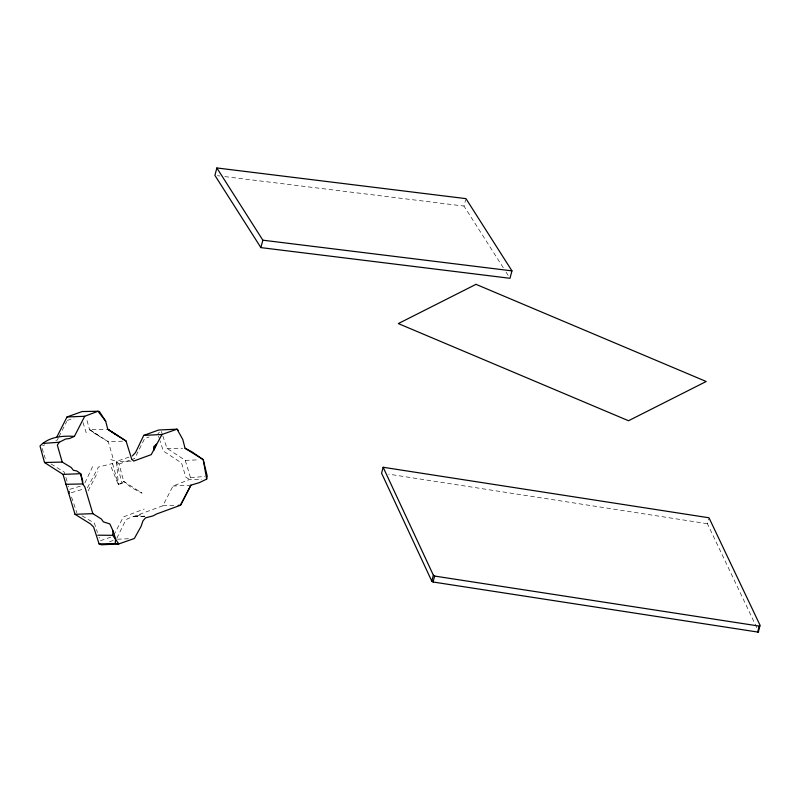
<?xml version="1.0" encoding="UTF-8"?>
<svg xmlns="http://www.w3.org/2000/svg" width="800" height="800" viewBox="0 0 800 800"><rect width="100%" height="100%" fill="white"/><g stroke="black" fill="none" stroke-linecap="round" stroke-linejoin="round"><path stroke-width="0.6" stroke-dasharray="4 3" d="M503.32 267.83L464 206.07L465.68 199.7M756.84 627.73L707.42 523.71L708.68 518.96M87.39 487.86L98.35 467.11L112.58 463.47L111.41 467.56L118.37 484.67L121.97 483.42L123.69 481.36L119.04 464L116.53 461.44L109.54 459.12M84.9 482.9L93.17 465.46M58.43 437.77L57.33 439.93L55.06 440.82M58.99 436.68L66.72 421.52M88.16 490.88L97.94 471.7M116.82 538.27L124.81 521.91L127.43 518.79L162.84 505.78L172.97 486.06L189.48 479.52L201.75 479.24M113.72 535.24L123.41 516.94L144.22 509.04M162.85 435.93L166.98 448.32L185.28 460.37L190.54 477.83L189.48 479.52L185.86 477.17L181.54 463L163.29 450.99L160.02 440.8M157.85 434.01L159.41 432.16M112.58 463.47L118.37 484.67L123.69 481.36L142.07 493.16L131.28 487.56L123.69 481.36M42.58 445.74L44.85 444.84M109.43 541.82L114 540.11M67.27 420.44L74.05 418.01M119.04 464L130.21 460.09M131.32 459.7L134.67 458.52L144.68 438.51L149.07 437.01M129.01 457.1L116.53 461.44L118.37 484.67M110.81 537.12L100.28 540.76L99.08 537.23M80.29 486.16L69.56 489.4L68.49 485.94M71.23 492.74L83.93 488.9M144.79 516.42L133.86 516.59L141.76 514.54M190.54 477.83L204.84 476.38M172.97 486.06L190.93 485.17M122.52 441.17L108.34 441.76L93.69 432.81L89.57 429.65L86.46 418.49M117.49 539.2L129.52 538.7M185.28 460.37L198.43 459.83M133.86 516.59L144.75 516.17M162.84 505.78L174.61 505.43M131.24 461.12L116.53 461.44L121.97 483.42M99.13 436.01L89.57 429.65L106.55 429.3M166.98 448.32L182.65 448.29M217.38 175.69L219.86 175.99M224.81 176.6L464 206.07M707.42 523.71L388.64 474.15M82.01 515.83L94.32 523.09L97.5 532.52M51.04 463.92L64.22 472.12L68.13 484.79M89.57 429.65L108.34 441.76L113.63 460.37M505.99 272.01L509.32 277.25M71.54 497.08L76.89 512.81M161.34 431.43L162.47 434.81M158.57 436.27L159.66 439.67M82.98 422.46L86.22 432.79M42.14 448.43L45.27 458.53"/><path stroke-width="1.2" d="M758.41 631.95L760 625.15L708.99 517.78L383.15 467.27L381.58 473.2L431.79 581.15L433.06 582L757.67 632.04L758.41 631.95L758.43 631.09M132.41 455.91L135.61 452.39L143.77 435.38L158.65 430.02L177.04 429.17L182.79 439.48L185.06 448.28L191.48 451.56L203.22 459.63L207.22 476.13L206.66 479.12L199.38 482.64L190.93 485.17L180.49 505.26L156.44 514.04L153.22 515.85L145.56 517.84L142.97 520.84L141.06 526.41L134.34 538.5L118.81 543.94L112.72 535.32L113 530.84L109.85 523.93L103.4 521.88L101.36 519L92.84 513.66L75.02 514.31L63.01 474.39L44.5 462.51L40 445.94C48.98 436.72 62.23 435.61 74.39 436.39L84.7 416.28L98 411.26L99.35 411.5L105.69 421.23L107.77 429.28L126.06 441.02L131.71 459.15L133.7 461.07L151.24 454.63L161.93 434.5L177.04 429.17L178.16 430.31M75.02 514.31L90.56 523.96L93.69 527.17L99.08 543.89L115.25 543.53L115.56 538.75L113 530.84M68.92 493.44L69.24 491.42M216.86 167.96L214.9 175.38L260.89 247.61L509.99 278.29L511.95 270.87L465.96 198.64L216.86 167.96L262.85 240.19L260.89 247.61M431.79 581.15L433.36 575.21L383.15 467.27M433.06 582L434.63 576.06L433.36 575.21M757.67 632.04L759.24 626.1L759.97 626.01M56.94 436.8L67.01 416.97L82.16 411.54L98 411.26L105.69 421.23M190.93 485.17L180.49 505.26L178.14 505.33M74.39 436.39L69.49 438.55L65.64 439L59.28 442.24L57.34 445.11L62.21 462.07L71.22 467.5L73.38 470.31L76.74 470.94L80.67 473.71L82.59 480.39L82.78 483.94L84.93 487.19L92.84 513.66M42.89 443.45L59.28 442.24M143.77 435.38L161.93 434.5M67.01 416.97L84.7 416.28M63.01 474.39L80.67 473.71L82.78 483.94L65.89 484.3M44.5 462.51L62.21 462.07M97.75 535.19L112.72 535.32M115.25 543.53L118.81 543.94L101.43 544.8L99.08 543.89M262.85 240.19L511.95 270.87M759.24 626.1L434.63 576.06M185.06 448.28L203.22 459.63L206.66 479.12M126.06 441.02L107.77 429.28L117.6 435.66M156.37 444.29L153.75 450.56L153.69 446.71L156.37 444.29M476.01 284.34L398.32 323.58L628.52 420.74L706.2 381.5L476.01 284.34"/></g></svg>
